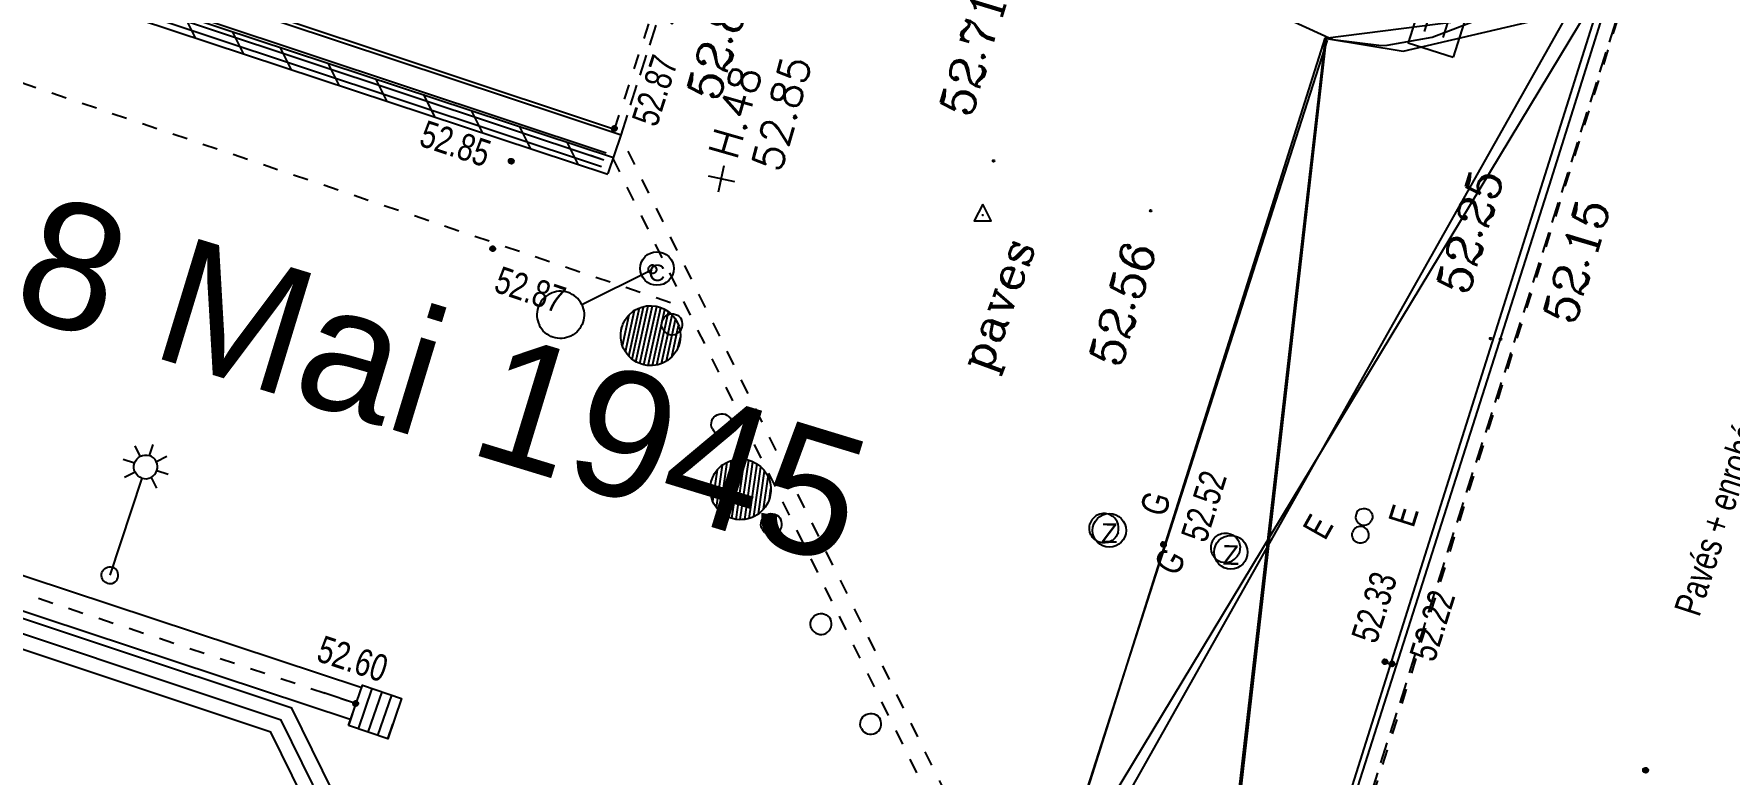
# Model space of a CAD drawing. Extents: x 661856 to 662117, y 6866905 to 6867165.
# Drawn here: x 662022.1 to 662042.29, y 6866940.68 to 6866949.5 of the extents above; entities that cross this region are included whole.
import ezdxf
from ezdxf.enums import TextEntityAlignment as Align

# ---------------------------------------------------------------- set-up
doc = ezdxf.new("R2010")
doc.units = 0
for name, pattern in [('CONTINU', [0]), ('HIDDEN', [0.375, 0.25, -0.125]), ('JSI_MCL0', [1, 0.5, 0.5]), ('JSI_TCO', [1, 0.5, 0.5]), ('JSI_TIC', [0.2, 0.08, 0.01, -0.1, 0.01]), ('PARALLEL', [0])]:
    doc.linetypes.add(name, pattern=pattern)
doc.layers.get('0').update_dxf_attribs({"linetype": 'CONTINUOUS'})
for name, color, linetype in [('ALTI', 140, 'CONTINUOUS'), ('BORDURE', 7, 'CONTINU'), ('CANEVAS_GEODES', 5, 'CONTINU'), ('COTE_ALTI', 8, 'CONTINU'), ('LIGNE_DIVERS', 7, 'CONTINU'), ('LIMITE', 7, 'CONTINUOUS'), ('MARQ-SOL', 6, 'CONTINU'), ('MARQUAGE', 7, 'CONTINUOUS'), ('MOB', 6, 'CONTINUOUS'), ('MOB-URB', 6, 'CONTINU'), ('MUR', 7, 'CONTINU'), ('NOM_DE_VOIE', 7, 'CONTINU'), ('NUMEROS', 1, 'CONTINUOUS'), ('OBJASS', 22, 'CONTINUOUS'), ('OBJEAU', 4, 'CONTINUOUS'), ('OBJEP', 220, 'CONTINUOUS'), ('OBJET_GAZ', 2, 'CONTINU'), ('OBJGAZ', 30, 'CONTINUOUS'), ('POINTS-POLYGO', 7, 'CONTINUOUS'), ('POLYGO', 240, 'CONTINUOUS'), ('SIGNAL', 6, 'CONTINUOUS'), ('SIGNAL-VERTICA', 6, 'CONTINU'), ('TEXTE', 7, 'CONTINUOUS'), ('VOIRIE', 7, 'CONTINUOUS'), ('Z', 4, 'CONTINUOUS')]:
    doc.layers.add(name, color=color, linetype=linetype)
doc.styles.add('36-2', font='romans.shx', dxfattribs={"height": 0.36})
doc.styles.add('COMPLEX', font='COMPLEX')
doc.styles.add('ROMANS', font='romans.shx', dxfattribs={"width": 0.95, "oblique": 13.5, "height": 5})
doc.styles.get("Standard").update_dxf_attribs({"font": 'ARIALUNI.ttf', "height": 2})
doc.linetypes.add('JSI_MUG', pattern='A,0.0001,[130,jsi_form.shx,S=0.5,R=0,X=-0.125,Y=0],-0.75', length=0.7501)
doc.linetypes.add('JSI_MUR', pattern='A,1e-06,-0.5,[130,jsi_form.shx,S=0.7,R=315,X=0.05,Y=0],-0.5', length=1.000001)

# ---------------------------------------------------------------- blocks, each defined once
blk = doc.blocks.new('*X97')
at = {"layer": 'MUR', "color": 7, "linetype": 'CONTINU'}
for p, q in [((610653.099, 133463.967), (610652.83, 133463.83)), ((610652.915, 133463.396), (610652.645, 133463.259)), ((610652.73, 133462.825), (610652.461, 133462.688)), ((610652.546, 133462.254), (610652.277, 133462.117)), ((610652.362, 133461.683), (610652.093, 133461.546)), ((610652.178, 133461.112), (610651.908, 133460.975)), ((610651.993, 133460.541), (610651.724, 133460.404)), ((610651.809, 133459.97), (610651.54, 133459.833)), ((610651.625, 133459.399), (610651.356, 133459.262)), ((610651.472, 133458.985), (610651.598, 133458.739)), ((610652.031, 133458.825), (610652.169, 133458.556)), ((610652.603, 133458.642), (610652.741, 133458.373)), ((610653.174, 133458.459), (610653.312, 133458.19)), ((610653.745, 133458.275), (610653.883, 133458.006)), ((610654.317, 133458.092), (610654.455, 133457.823)), ((610654.888, 133457.909), (610655.026, 133457.64)), ((610655.459, 133457.726), (610655.597, 133457.457)), ((610656.031, 133457.542), (610656.169, 133457.273)), ((610656.602, 133457.359), (610656.74, 133457.09)), ((610657.173, 133457.176), (610657.311, 133456.907)), ((610657.745, 133456.993), (610657.883, 133456.724)), ((610658.316, 133456.809), (610658.454, 133456.54)), ((610658.887, 133456.626), (610659.025, 133456.357)), ((610659.459, 133456.443), (610659.597, 133456.174)), ((610660.03, 133456.26), (610660.168, 133455.991)), ((610660.601, 133456.076), (610660.739, 133455.808)), ((610661.173, 133455.893), (610661.311, 133455.624)), ((610661.744, 133455.71), (610661.882, 133455.441)), ((610662.315, 133455.527), (610662.453, 133455.258)), ((610662.887, 133455.343), (610663.025, 133455.075)), ((610663.458, 133455.16), (610663.596, 133454.891)), ((610664.029, 133454.977), (610664.167, 133454.708)), ((610664.601, 133454.794), (610664.739, 133454.525)), ((610665.172, 133454.61), (610665.31, 133454.342)), ((610665.743, 133454.427), (610665.881, 133454.158)), ((610666.315, 133454.244), (610666.453, 133453.975)), ((610666.886, 133454.061), (610667.024, 133453.792)), ((610667.457, 133453.877), (610667.595, 133453.609)), ((610668.029, 133453.694), (610668.167, 133453.425))]:
    blk.add_line(p, q, dxfattribs=at)
blk = doc.blocks.new('P22700', base_point=(1, 1))
blk.add_circle((1, 1), 1)
blk.add_text('Z', height=1.17).set_placement((0.5, 0.25), (1.5, 0.25), align=Align.ALIGNED)
blk = doc.blocks.new('P30500')
at = {"color": 0}
blk.add_circle((0, 0), 0.05, dxfattribs=at)
blk.add_attdef('COTE30500', text='', height=0.3).set_placement((-0.3, -0.15), align=Align.RIGHT)
blk = doc.blocks.new('P30800')
at = {"color": 0}
blk.add_circle((0, 0), 0.05, dxfattribs=at)
blk.add_attdef('COTE30800', text='', height=0.3).set_placement((0, -0.6), align=Align.CENTER)
blk = doc.blocks.new('P30100')
at = {"color": 0}
blk.add_circle((0, 0), 0.05, dxfattribs=at)
blk.add_attdef('COTE30100', (0.3, 0.3), '', height=0.3)
blk = doc.blocks.new('P30300')
at = {"color": 0}
blk.add_circle((0, 0), 0.05, dxfattribs=at)
blk.add_attdef('COTE30300', (0.3, -0.6), '', height=0.3)
blk = doc.blocks.new('P21900', base_point=(1, 1))
blk.add_circle((1, 1), 1)
blk.add_text('C', height=0.991).set_placement((0.5, 0.25), (1.5, 0.25), align=Align.ALIGNED)
blk = doc.blocks.new('P28900')
for p, q in [((0.797249, -0.401449), (0.098231, 0.295808)), ((0.85148, -0.355544), (0.143926, 0.350227)), ((0.898001, -0.301947), (0.197398, 0.39689)), ((0.937751, -0.241597), (0.258165, 0.436276)), ((0.968862, -0.17263), (0.326809, 0.467805)), ((0.990525, -0.094238), (0.404729, 0.490082)), ((0.999486, -0.003176), (0.49651, 0.498532)), ((0.988065, 0.108216), (0.608458, 0.486866)), ((0.907214, 0.288863), (0.78788, 0.407896)), ((0.501916, -0.499344), (0.00004, 0.001267)), ((0.593619, -0.490815), (0.009432, 0.091899)), ((0.666535, -0.471064), (0.034944, 0.158934)), ((0.735991, -0.440345), (0.059803, 0.234139)), ((0.388538, -0.486251), (0.012694, -0.111355)), ((0.163903, -0.369699), (0.129152, -0.335036))]:
    blk.add_line(p, q)
blk.add_lwpolyline([(0.000012, 0.003507), (0.005023, 0.070696), (0.017875, 0.132497), (0.047162, 0.211984), (0.087112, 0.281999), (0.136413, 0.343226), (0.183279, 0.386895), (0.240339, 0.427289), (0.3109, 0.462862), (0.393492, 0.488524), (0.469644, 0.499078), (0.550596, 0.497433), (0.628495, 0.483207), (0.705518, 0.45581), (0.773723, 0.41842), (0.821806, 0.382676), (0.852395, 0.354708), (0.894083, 0.307731), (0.925474, 0.262625), (0.945583, 0.226839), (0.958304, 0.199894), (0.976518, 0.151429), (0.987747, 0.110012), (0.995897, 0.063924), (0.999758, 0.015542), (0.999094, -0.030093), (0.993871, -0.078048), (0.984347, -0.124128), (0.974265, -0.158344), (0.96036, -0.195113), (0.937814, -0.241492), (0.915388, -0.278304), (0.889466, -0.313554), (0.850883, -0.356204), (0.824152, -0.380691), (0.786009, -0.41012), (0.744138, -0.436345), (0.695951, -0.460003), (0.655672, -0.475149), (0.601153, -0.489661), (0.550077, -0.497486), (0.510872, -0.499882), (0.429354, -0.494984), (0.361925, -0.480557), (0.299747, -0.458147), (0.267756, -0.44279), (0.207145, -0.40526), (0.158919, -0.365601), (0.133158, -0.339745), (0.105807, -0.307591), (0.089012, -0.284762), (0.06505, -0.246615), (0.049198, -0.216282), (0.036562, -0.187685), (0.020641, -0.142178), (0.011649, -0.107299), (0.000915, -0.030231), (0.000254, -0.015932)], close=True)
blk = doc.blocks.new('P26700')
blk.add_lwpolyline([(0, 0.65972), (-0.5, -0.34028), (0.5, -0.34028)], close=True)
blk.add_circle((0, 0), 0.01658)
blk = doc.blocks.new('$B_200')
at = {"color": 0, "linetype": 'BYBLOCK', "flags": 128}
for points in [[(0, -0.5, -0.414214), (-0.5, 0, -0.414214), (0, 0.5)], [(0, -0.5, 0.414214), (0.5, 0, 0.414214), (0, 0.5)]]:
    blk.add_lwpolyline(points, format="xyb", dxfattribs=at)
blk = doc.blocks.new('$B_100')
at = {"color": 0, "linetype": 'BYBLOCK', "flags": 128}
for points in [[(0, 0.625, -0.4142136), (-0.1875, 0.8125, -0.4142136), (0, 1)], [(0, 0.625, 0.4142136), (0.1875, 0.8125, 0.4142136), (0, 1)]]:
    blk.add_lwpolyline(points, format="xyb", dxfattribs=at)
blk.add_lwpolyline([(0, 0.625), (0, 0)], dxfattribs=at)
blk = doc.blocks.new('$Y_001')
at = {"color": 0, "linetype": 'BYBLOCK', "flags": 128}
for points in [[(-0.5, 0), (0.5, 0)], [(0, -0.5), (0, 0.5)]]:
    blk.add_lwpolyline(points, dxfattribs=at)
blk = doc.blocks.new('TCPOINT')
at = {"color": 0}
blk.add_point((0, 0), dxfattribs=at)
at = {"layer": 'NUMEROS', "style": '36-2'}
blk.add_attdef('MAT', (0.1, 0.1), '', height=0.36, dxfattribs=at)
at = {"layer": 'Z', "style": 'ROMANS'}
blk.add_attdef('ALT', text='', height=0.36, dxfattribs=at).set_placement((0.1, -0.1), align=Align.TOP_LEFT)
blk = doc.blocks.new('$B_140')
at = {"color": 0, "linetype": 'BYBLOCK', "flags": 128}
for points in [[(0, 0.812, -0.414214), (-0.094, 0.906, -0.414214), (0, 1), (0, 1.094)], [(0, 0.812, 0.414214), (0.094, 0.906, 0.414214), (0, 1)]]:
    blk.add_lwpolyline(points, format="xyb", dxfattribs=at)
for points in [[(-0.067, 0.973), (-0.133, 1.039)], [(0.067, 0.973), (0.133, 1.039)], [(-0.094, 0.906), (-0.188, 0.906)], [(-0.067, 0.839), (-0.133, 0.773)], [(0, 0.812), (0, 0)], [(0.067, 0.839), (0.133, 0.773)], [(0.094, 0.906), (0.188, 0.906)]]:
    blk.add_lwpolyline(points, dxfattribs=at)
blk = doc.blocks.new('$B_115')
at = {"color": 0, "linetype": 'BYBLOCK', "flags": 128}
for points in [[(-0.312, 1), (-0.312, 1.375), (0.312, 1.375)], [(-0.312, 1), (0.312, 1), (0.312, 1.375)], [(-0.188, 1.25), (0.188, 1.25)], [(-0.188, 1.094), (0.188, 1.094)], [(0.031, 1), (-0.281, 1)], [(0, 0), (0, 1)]]:
    blk.add_lwpolyline(points, dxfattribs=at)
blk = doc.blocks.new('$B_210')
at = {"linetype": 'CONTINUOUS'}
blk.add_hatch(color=0, dxfattribs=at).paths.add_polyline_path([(0, -0.5, -1), (0, 0.5, -1)])
at = {"color": 0, "linetype": 'BYBLOCK', "flags": 128}
blk.add_lwpolyline([(0, -0.5, -1), (0, 0.5, -1)], format="xyb", close=True, dxfattribs=at)

msp = doc.modelspace()

# ---------------------------------------------------------------- hatches: boundary and pattern name
at = {"layer": 'OBJASS', "linetype": 'CONTINUOUS', "ltscale": 2}
h = msp.add_hatch(dxfattribs=at)
h.set_pattern_fill('_USER', color=256, scale=0.1231, angle=-109.008, style=0, pattern_type=0)
h.set_pattern_definition([(250.992, (662025.85127, 6866941.26238), (0.116388, -0.040094), [])])
h.paths.add_polyline_path([(662025.851, 6866941.262), (662026.017, 6866941.742), (662026.482, 6866941.582), (662026.317, 6866941.102)])

# ---------------------------------------------------------------- linework, layer by layer
at = {"layer": 'BORDURE', "linetype": 'JSI_MUG', "ltscale": 0.4}
msp.add_line((662025.934, 6866941.523, 109.933), (662025.554, 6866941.648, 109.935), dxfattribs=at)
at = {"layer": 'BORDURE', "color": 7, "linetype": 'CONTINUOUS'}
for points in [[(662041.74, 6866973.668), (662040.559, 6866969.37), (662035.932, 6866952.511), (662035.791, 6866951.921), (662035.806, 6866951.221), (662035.995, 6866950.723), (662036.176, 6866950.425), (662036.401, 6866950.153), (662036.929, 6866949.721), (662037.572, 6866949.43), (662038.152, 6866949.357), (662038.221, 6866949.362), (662038.758, 6866949.456), (662039.578, 6866949.772), (662040.371, 6866950.262), (662040.49, 6866950.352), (662041.121, 6866950.839)], [(662046.608, 6866968.243), (662040.149, 6866947.693), (662037.301, 6866938.749)], [(662028.944, 6866947.832), (662029.095, 6866948.291), (662012.281, 6866953.863), (662013.804, 6866958.432), (662013.58, 6866958.525)]]:
    msp.add_lwpolyline(points, dxfattribs=at)
at = {"layer": 'BORDURE', "linetype": 'JSI_TCO', "ltscale": 2, "elevation": 57.333, "flags": 128}
for points in [[(662029.019, 6866948.358), (662016.006, 6866952.687), (662012.23, 6866953.931), (662013.764, 6866958.506), (662013.48, 6866958.606)], [(662033.349, 6866926.379), (662034.13, 6866928.898), (662041.016, 6866950.716)], [(662025.997, 6866941.712), (662016.075, 6866944.992)], [(662025.871, 6866941.333), (662015.95, 6866944.612)]]:
    msp.add_lwpolyline(points, dxfattribs=at)
at = {"layer": 'BORDURE', "linetype": 'JSI_TIC', "ltscale": 2, "elevation": 57.333, "flags": 128}
msp.add_lwpolyline([(662025.934, 6866941.523), (662016.013, 6866944.802)], dxfattribs=at)
at = {"layer": 'LIGNE_DIVERS', "color": 7, "linetype": 'HIDDEN'}
for points in [[(662029.095, 6866948.291), (662030.084, 6866951.384)], [(662041.28, 6866950.707), (662037.47, 6866938.696)]]:
    msp.add_lwpolyline(points, dxfattribs=at)
at = {"layer": 'LIMITE', "linetype": 'JSI_MUG', "ltscale": 0.17}
msp.add_line((662028.891, 6866947.993, 110.166), (662028.73, 6866948.047, 110.146), dxfattribs=at)
at = {"layer": 'LIMITE', "linetype": 'JSI_MUR', "ltscale": 0.17, "elevation": 57.333, "flags": 128}
msp.add_lwpolyline([(662028.891, 6866947.993), (662015.895, 6866952.312), (662011.834, 6866953.648), (662011.753, 6866953.675), (662011.779, 6866953.756), (662013.588, 6866959.218)], dxfattribs=at)
at = {"layer": 'LIMITE', "linetype": 'JSI_TCO', "ltscale": 2, "elevation": 57.333, "flags": 128}
msp.add_lwpolyline([(662028.918, 6866948.074), (662015.922, 6866952.393), (662011.86, 6866953.729), (662013.669, 6866959.191)], dxfattribs=at)
msp.add_lwpolyline([(662010.137, 6866937.595), (662030.42, 6866930.81), (662025.173, 6866941.466), (662020.637, 6866942.977)], close=True, dxfattribs=at)
at = {"layer": 'LIMITE', "linetype": 'JSI_MUR', "ltscale": 0.35, "elevation": 57.333, "flags": 128}
msp.add_lwpolyline([(662010.587, 6866937.629), (662030.077, 6866931.109), (662025.048, 6866941.323), (662020.651, 6866942.788)], close=True, dxfattribs=at)
at = {"layer": 'LIMITE', "linetype": 'JSI_TCO', "ltscale": 2}
for points in [[(662028.864, 6866947.912, 110.166), (662015.868, 6866952.231, 108.59), (662011.807, 6866953.568, 108.593), (662011.645, 6866953.621, 108.593), (662011.699, 6866953.783, 108.593), (662013.508, 6866959.245, 108.464)], [(662011.037, 6866937.663, 110.124), (662029.735, 6866931.408, 109.961), (662024.924, 6866941.18, 109.965), (662020.666, 6866942.599, 109.981), (662011.037, 6866937.663, 110.124)]]:
    msp.add_polyline3d(points, dxfattribs=at)
at = {"layer": 'MARQ-SOL', "color": 6, "linetype": 'CONTINUOUS'}
msp.add_lwpolyline([(662036.314, 6866939.038), (662037.498, 6866949.442), (662038.41, 6866949.292), (662040.626, 6866949.807), (662034.244, 6866939.242), (662037.51, 6866949.423)], dxfattribs=at)
at = {"layer": 'MARQUAGE', "linetype": 'JSI_MCL0', "ltscale": 2, "elevation": 57.333, "flags": 128}
for points in [[(662035.802, 6866934.803), (662034.003, 6866938.446), (662037.483, 6866949.445), (662040.415, 6866949.817), (662034.034, 6866938.49)], [(662037.483, 6866949.445), (662035.803, 6866934.825)]]:
    msp.add_lwpolyline(points, dxfattribs=at)
at = {"layer": 'MUR', "color": 7, "linetype": 'PARALLEL'}
for points in [[(662028.938, 6866947.822), (662011.693, 6866953.516), (662013.562, 6866959.144)], [(662013.764, 6866959.076), (662011.963, 6866953.652), (662029.005, 6866948.025)]]:
    msp.add_lwpolyline(points, dxfattribs=at)
at = {"layer": 'OBJASS', "linetype": 'JSI_TCO', "ltscale": 2, "elevation": 57.333, "flags": 128}
msp.add_lwpolyline([(662025.851, 6866941.262), (662026.017, 6866941.742), (662026.482, 6866941.582), (662026.317, 6866941.102)], close=True, dxfattribs=at)
at = {"layer": 'VOIRIE', "linetype": 'JSI_TIC', "ltscale": 2, "elevation": 57.333, "flags": 128}
for points in [[(662029.019, 6866948.358), (662030.015, 6866951.438)], [(662033.607, 6866926.299), (662034.388, 6866928.817), (662041.274, 6866950.634)], [(662018.716, 6866950.012), (662029.83, 6866946.25)], [(662029.176, 6866948.101), (662035.877, 6866934.556)], [(662028.997, 6866948.013), (662035.697, 6866934.468)]]:
    msp.add_lwpolyline(points, dxfattribs=at)

# ---------------------------------------------------------------- block references
at = {"layer": 'ALTI', "linetype": 'CONTINUOUS'}
for p, xscale, yscale, rotation in [((662029.015, 6866948.37, 57.333), 0.0600000002797233, 0.0600000002797233, 72.0782419917468), ((662027.787, 6866947.98, 57.333), 0.0600000001472229, 0.0600000001472229, 161.6161336957404), ((662027.567, 6866946.938, 57.333), 0.0599999999388557, 0.0599999999388557, 341.300190240015), ((662035.557, 6866943.417, 57.333), 0.060000000238746, 0.060000000238746, 72.43956939416958), ((662038.196, 6866942.02, 57.333), 0.0599999996912944, 0.0599999996912944, 72.48301582703907), ((662038.279, 6866941.995, 57.333), 0.0599999996912944, 0.0599999996912944, 72.48301582703907), ((662025.934, 6866941.523, 57.333), 0.0600000000739813, 0.0600000000739813, 161.7080733876477), ((662041.298, 6866940.728, 57.333), 0.0599999997911083, 0.0599999997911083, 252.5727079978222)]:
    msp.add_blockref('$B_210', p, dxfattribs=dict(at, xscale=xscale, yscale=yscale, rotation=rotation))
at = {"layer": 'CANEVAS_GEODES', "color": 5, "linetype": 'CONTINU', "xscale": 0.1999999999095632, "yscale": 0.1999999999095632, "rotation": 359.5109626559351}
msp.add_blockref('P26700', (662033.403, 6866947.338), dxfattribs=at)
at = {"layer": 'COTE_ALTI', "color": 8}
ref = msp.add_blockref('P30800', (662029.703, 6866949.625, 52.851), dxfattribs=dict(at, xscale=0.2000000003706532, yscale=0.2000000003706532, rotation=73.31096317646008))
ref.add_attrib('COTE30800', '52.85', dxfattribs={"color": 8, "height": 0.4, "rotation": 73.311, "style": 'COMPLEX'}).set_placement((662030.47, 6866949.396, 52.851), align=Align.CENTER)
ref = msp.add_blockref('P30100', (662033.532, 6866947.984, 52.714), dxfattribs=dict(at, xscale=0.2000000003706532, yscale=0.2000000003706532, rotation=73.31096317646008))
ref.add_attrib('COTE30100', '52.71', (662033.263, 6866948.482, 52.714), dxfattribs={"color": 8, "height": 0.4, "rotation": 73.311, "style": 'COMPLEX'})
ref = msp.add_blockref('P30100', (662039.452, 6866945.868, 52.246), dxfattribs=dict(at, xscale=0.2000000003706532, yscale=0.2000000003706532, rotation=73.31096317646008))
ref.add_attrib('COTE30100', '52.25', (662039.183, 6866946.366, 52.246), dxfattribs={"color": 8, "height": 0.4, "rotation": 73.311, "style": 'COMPLEX'})
ref = msp.add_blockref('P30300', (662039.571, 6866945.861, 52.15), dxfattribs=dict(at, xscale=0.2000000003706532, yscale=0.2000000003706532, rotation=73.31096317646008))
ref.add_attrib('COTE30300', '52.15', (662040.452, 6866946.014, 52.15), dxfattribs={"color": 8, "height": 0.4, "rotation": 73.311, "style": 'COMPLEX'})
ref = msp.add_blockref('P30500', (662035.403, 6866947.39, 52.558), dxfattribs=dict(at, xscale=0.2000000003706532, yscale=0.2000000003706532, rotation=73.31096317646008))
ref.add_attrib('COTE30500', '52.56', dxfattribs={"color": 8, "height": 0.4, "rotation": 73.311, "style": 'COMPLEX'}).set_placement((662035.479, 6866946.949, 52.558), align=Align.RIGHT)
at = {"layer": 'MOB', "linetype": 'CONTINUOUS'}
for name, p, xscale, yscale, rotation in [('$B_115', (662037.182, 6866950.287, 57.333), 1.500000000405737, 1.500000000405737, 252.471025228298), ('$B_200', (662029.704, 6866946.038, 57.333), 0.2500000002723646, 0.2500000002723646, 296.3207244138353), ('$B_200', (662030.295, 6866944.848, 57.333), 0.2500000002723646, 0.2500000002723646, 296.3207244138353), ('$B_200', (662030.887, 6866943.659, 57.333), 0.2500000002723646, 0.2500000002723646, 296.3207244138353), ('$B_200', (662031.478, 6866942.47, 57.333), 0.2500000002723646, 0.2500000002723646, 296.3207244138353), ('$B_200', (662032.07, 6866941.281, 57.333), 0.2500000002723646, 0.2500000002723646, 296.3207244138353)]:
    msp.add_blockref(name, p, dxfattribs=dict(at, xscale=xscale, yscale=yscale, rotation=rotation))
at = {"layer": 'MOB-URB', "color": 6, "linetype": 'CONTINU'}
for p, xscale, yscale, rotation in [((662029.255, 6866946.203), 0.7125517998827627, 0.7125517998827627, 302.5988627163613), ((662030.303, 6866944.362), 0.7222145997737951, 0.7222145997737951, 306.7457627206817)]:
    msp.add_blockref('P28900', p, dxfattribs=dict(at, xscale=xscale, yscale=yscale, rotation=rotation))
at = {"layer": 'MUR', "color": 7, "linetype": 'CONTINU', "rotation": 359.5109627095217}
msp.add_blockref('*X97', (50243.611, 6738711.553), dxfattribs=at)
at = {"layer": 'OBJEAU', "linetype": 'CONTINUOUS'}
for p, xscale, yscale, rotation in [((662037.945, 6866943.746, 57.333), 0.2000000003109443, 0.2000000003109443, 240.6067293892478), ((662037.903, 6866943.532, 57.333), 0.2000000004278468, 0.2000000004278468, 72.48301598208343)]:
    msp.add_blockref('$B_200', p, dxfattribs=dict(at, xscale=xscale, yscale=yscale, rotation=rotation))
at = {"layer": 'OBJEP', "linetype": 'CONTINUOUS'}
for name, xscale, yscale, rotation in [('$B_140', 1.499999999913939, 1.499999999913939, 341.7080736254777), ('$B_200', 0.2000000000885794, 0.2000000000885794, 341.7080735600185)]:
    msp.add_blockref(name, (662023.007, 6866943.05, 57.333), dxfattribs=dict(at, xscale=xscale, yscale=yscale, rotation=rotation))
at = {"layer": 'OBJET_GAZ', "color": 2, "linetype": 'CONTINU', "xscale": 0.1999999999095632, "yscale": 0.1999999999095632, "rotation": 359.5109626559351}
for p in [(662034.912, 6866943.584), (662036.359, 6866943.324)]:
    msp.add_blockref('P22700', p, dxfattribs=at)
at = {"layer": 'OBJGAZ', "linetype": 'CONTINUOUS'}
for p, xscale, yscale, rotation in [((662034.848, 6866943.61, 57.333), 0.3500000002146428, 0.3500000002146428, 72.4395693298096), ((662036.294, 6866943.378, 57.333), 0.3500000001241508, 0.3500000001241508, 240.6067293559852)]:
    msp.add_blockref('$B_200', p, dxfattribs=dict(at, xscale=xscale, yscale=yscale, rotation=rotation))
at = {"layer": 'POINTS-POLYGO'}
ref = msp.add_blockref('TCPOINT', (662030.29, 6866947.772, 57.333), dxfattribs=dict(at, rotation=359.518964722964))
ref.add_attrib('MAT', 'H.48', (662030.474, 6866947.98, 57.333), dxfattribs={"layer": 'NUMEROS', "height": 0.36, "rotation": 74.1908, "style": '36-2'})
ref.add_attrib('ALT', '52.85', dxfattribs={"layer": 'Z', "height": 0.36, "rotation": 74.1908, "style": 'ROMANS'}).set_placement((662030.647, 6866947.931, 57.333), align=Align.TOP_LEFT)
at = {"layer": 'POLYGO', "linetype": 'CONTINUOUS', "xscale": 0.3200000000209822, "yscale": 0.3200000000209822, "zscale": 0.3200000000209822, "rotation": 348.0799646896258}
msp.add_blockref('$Y_001', (662030.29, 6866947.772, 110.179), dxfattribs=at)
at = {"layer": 'SIGNAL', "linetype": 'CONTINUOUS'}
for name, xscale, yscale, rotation in [('$B_100', 1.499999999758178, 1.499999999758178, 116.320724429439), ('$B_200', 0.0999999998903741, 0.0999999998903741, 116.3207244013693)]:
    msp.add_blockref(name, (662029.467, 6866946.691, 57.333), dxfattribs=dict(at, xscale=xscale, yscale=yscale, rotation=rotation))
at = {"layer": 'SIGNAL-VERTICA', "color": 6, "linetype": 'CONTINU', "xscale": 0.1999999999095632, "yscale": 0.1999999999095632, "rotation": 359.5109626559351}
msp.add_blockref('P21900', (662029.523, 6866946.702), dxfattribs=at)

# ---------------------------------------------------------------- texts
msp.add_text('Square du 8 Mai 1945', height=1.5, rotation=343.051).set_placement((662011.983, 6866949.168, 57.333))
at = {"layer": 'ALTI', "linetype": 'CONTINUOUS', "width": 0.75}
for s, rotation, p in [('52.87', 72.0782, (662029.216, 6866948.473, 57.333)), ('52.87', 341.3002, (662027.668, 6866946.736, 57.333)), ('52.52', 72.4396, (662035.758, 6866943.521, 57.333)), ('52.22', 72.483, (662038.479, 6866942.099, 57.333))]:
    msp.add_text(s, height=0.32, rotation=rotation, dxfattribs=at).set_placement(p, align=Align.TOP_LEFT)
msp.add_text('52.85', height=0.32, rotation=341.6161, dxfattribs=at).set_placement((662027.471, 6866947.906, 57.333), align=Align.RIGHT)
msp.add_text('52.33', height=0.32, rotation=72.483, dxfattribs=at).set_placement((662038.092, 6866942.221, 57.333))
msp.add_text('52.60', height=0.32, rotation=341.7081, dxfattribs=at).set_placement((662026.298, 6866941.924, 57.333), align=Align.MIDDLE_RIGHT)
at = {"layer": 'NOM_DE_VOIE', "color": 7, "style": 'COMPLEX'}
msp.add_text('paves', height=0.4, rotation=70.0201, dxfattribs=at).set_placement((662033.48, 6866945.438))
at = {"layer": 'OBJEAU', "linetype": 'CONTINUOUS', "width": 0.75}
msp.add_text('E', height=0.32, rotation=72.483, dxfattribs=at).set_placement((662038.229, 6866943.701, 57.333), align=Align.TOP_LEFT)
msp.add_text('E', height=0.32, rotation=60.6067, dxfattribs=at).set_placement((662037.591, 6866943.647, 57.333), align=Align.RIGHT)
at = {"layer": 'OBJGAZ', "linetype": 'CONTINUOUS', "width": 0.75}
msp.add_text('G', height=0.32, rotation=72.4396, dxfattribs=at).set_placement((662035.268, 6866943.828, 57.333), align=Align.TOP_LEFT)
msp.add_text('G', height=0.32, rotation=60.6067, dxfattribs=at).set_placement((662035.837, 6866943.25, 57.333), align=Align.RIGHT)
at = {"layer": 'TEXTE', "linetype": 'CONTINUOUS', "width": 0.75}
msp.add_text('Pavés + enrobés', height=0.32, rotation=72.0464, dxfattribs=at).set_placement((662042.175, 6866943.793, 57.333), align=Align.MIDDLE_CENTER)

doc.saveas('drawing.dxf')
